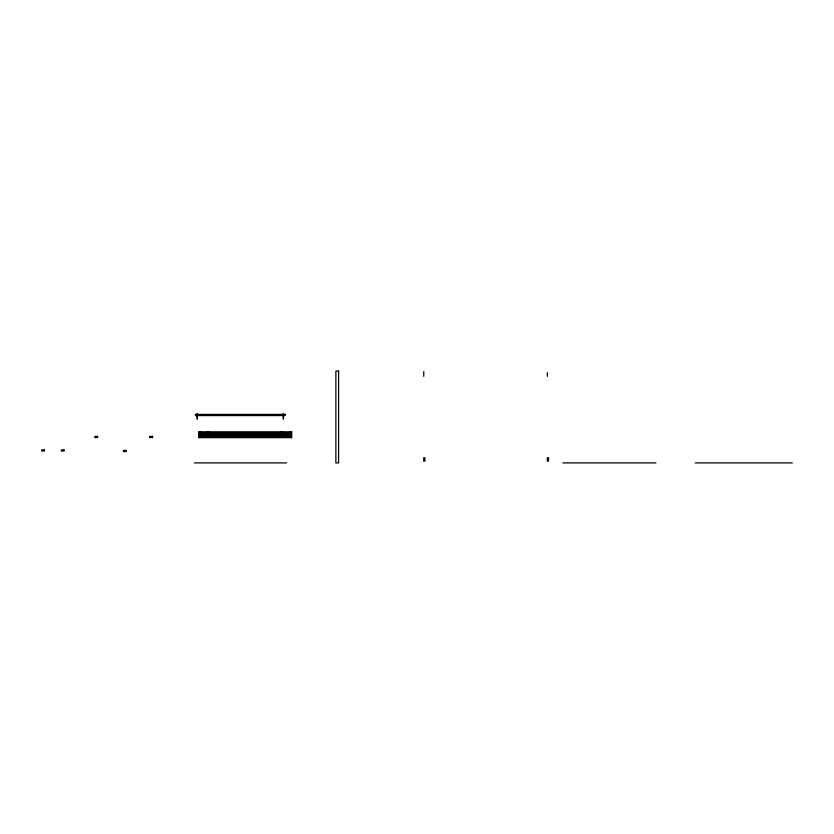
<?xml version="1.0" encoding="UTF-8"?>
<svg xmlns="http://www.w3.org/2000/svg" width="834" height="834" viewBox="0 0 834 834"><rect width="100%" height="100%" fill="white"/><g stroke="black" fill="none" stroke-linecap="round" stroke-linejoin="round"><path stroke-width="1.25" d="M194.239 462.901L286.625 462.901M562.877 462.901L655.951 462.901M695.264 462.901L792.3 462.901M548.491 457.626L548.491 461.285M547.333 372.683L547.333 376.353M547.333 457.626L547.333 461.285M424.923 457.626L424.923 461.285M423.755 371.547L423.755 376.353M423.755 457.626L423.755 461.285M291.139 431.803L291.139 437.621M289.784 431.803L289.784 432.971M288.408 432.961L288.408 434.128M288.408 435.285L288.408 436.453M287.542 432.961L287.542 434.128M287.542 435.285L287.542 436.453M284.019 414.404L284.019 415.561M283.487 413.873L283.487 418.949M283.237 413.873L283.237 418.949M283.049 431.803L283.049 432.971M283.049 434.128L283.049 435.296M281.131 431.803L281.131 432.971M278.879 432.961L278.879 434.128M278.879 435.296L278.879 436.453M276.961 432.961L276.961 434.128M276.961 435.285L276.961 436.453M213.504 432.971L213.504 434.128M213.504 435.296L213.504 436.453M211.575 432.971L211.575 434.128M211.575 435.296L211.575 436.453M209.334 431.803L209.334 432.971M207.405 431.803L207.405 432.971M207.405 434.128L207.405 435.296M202.923 432.971L202.923 434.128M202.923 435.296L202.923 436.453M202.047 432.961L202.047 434.128M202.047 435.285L202.047 436.453M200.671 431.803L200.671 432.971M199.326 431.803L199.326 437.621M197.397 413.873L197.397 418.949M197.147 413.873L197.147 418.949M196.626 414.404L196.626 415.561M152.32 436.391L152.32 437.548M338.594 371.099L335.873 371.099L335.873 462.901L338.594 462.901L338.594 371.099M285.176 414.404L195.458 414.404L195.458 415.561L285.176 415.561L285.176 414.404M291.712 431.803L198.753 431.803L198.753 432.971L291.712 432.961L291.712 431.803M291.712 434.128L198.753 434.128L198.753 435.296L291.712 435.285L291.712 434.128M97.599 436.391L94.878 436.391L94.878 437.548L97.599 437.548L97.599 436.391M152.591 436.391L149.599 436.391L149.599 437.548L152.591 437.548L152.591 436.391M291.712 436.453L198.753 436.453L198.753 437.621L291.712 437.621L291.712 436.453M44.421 449.87L41.7 449.87L41.7 451.027L44.421 451.027L44.421 449.87M64.051 449.87L61.33 449.87L61.33 451.027L64.051 451.027L64.051 449.87M126.163 450.443L123.442 450.443L123.442 451.611L126.163 451.611L126.163 450.443"/></g></svg>
